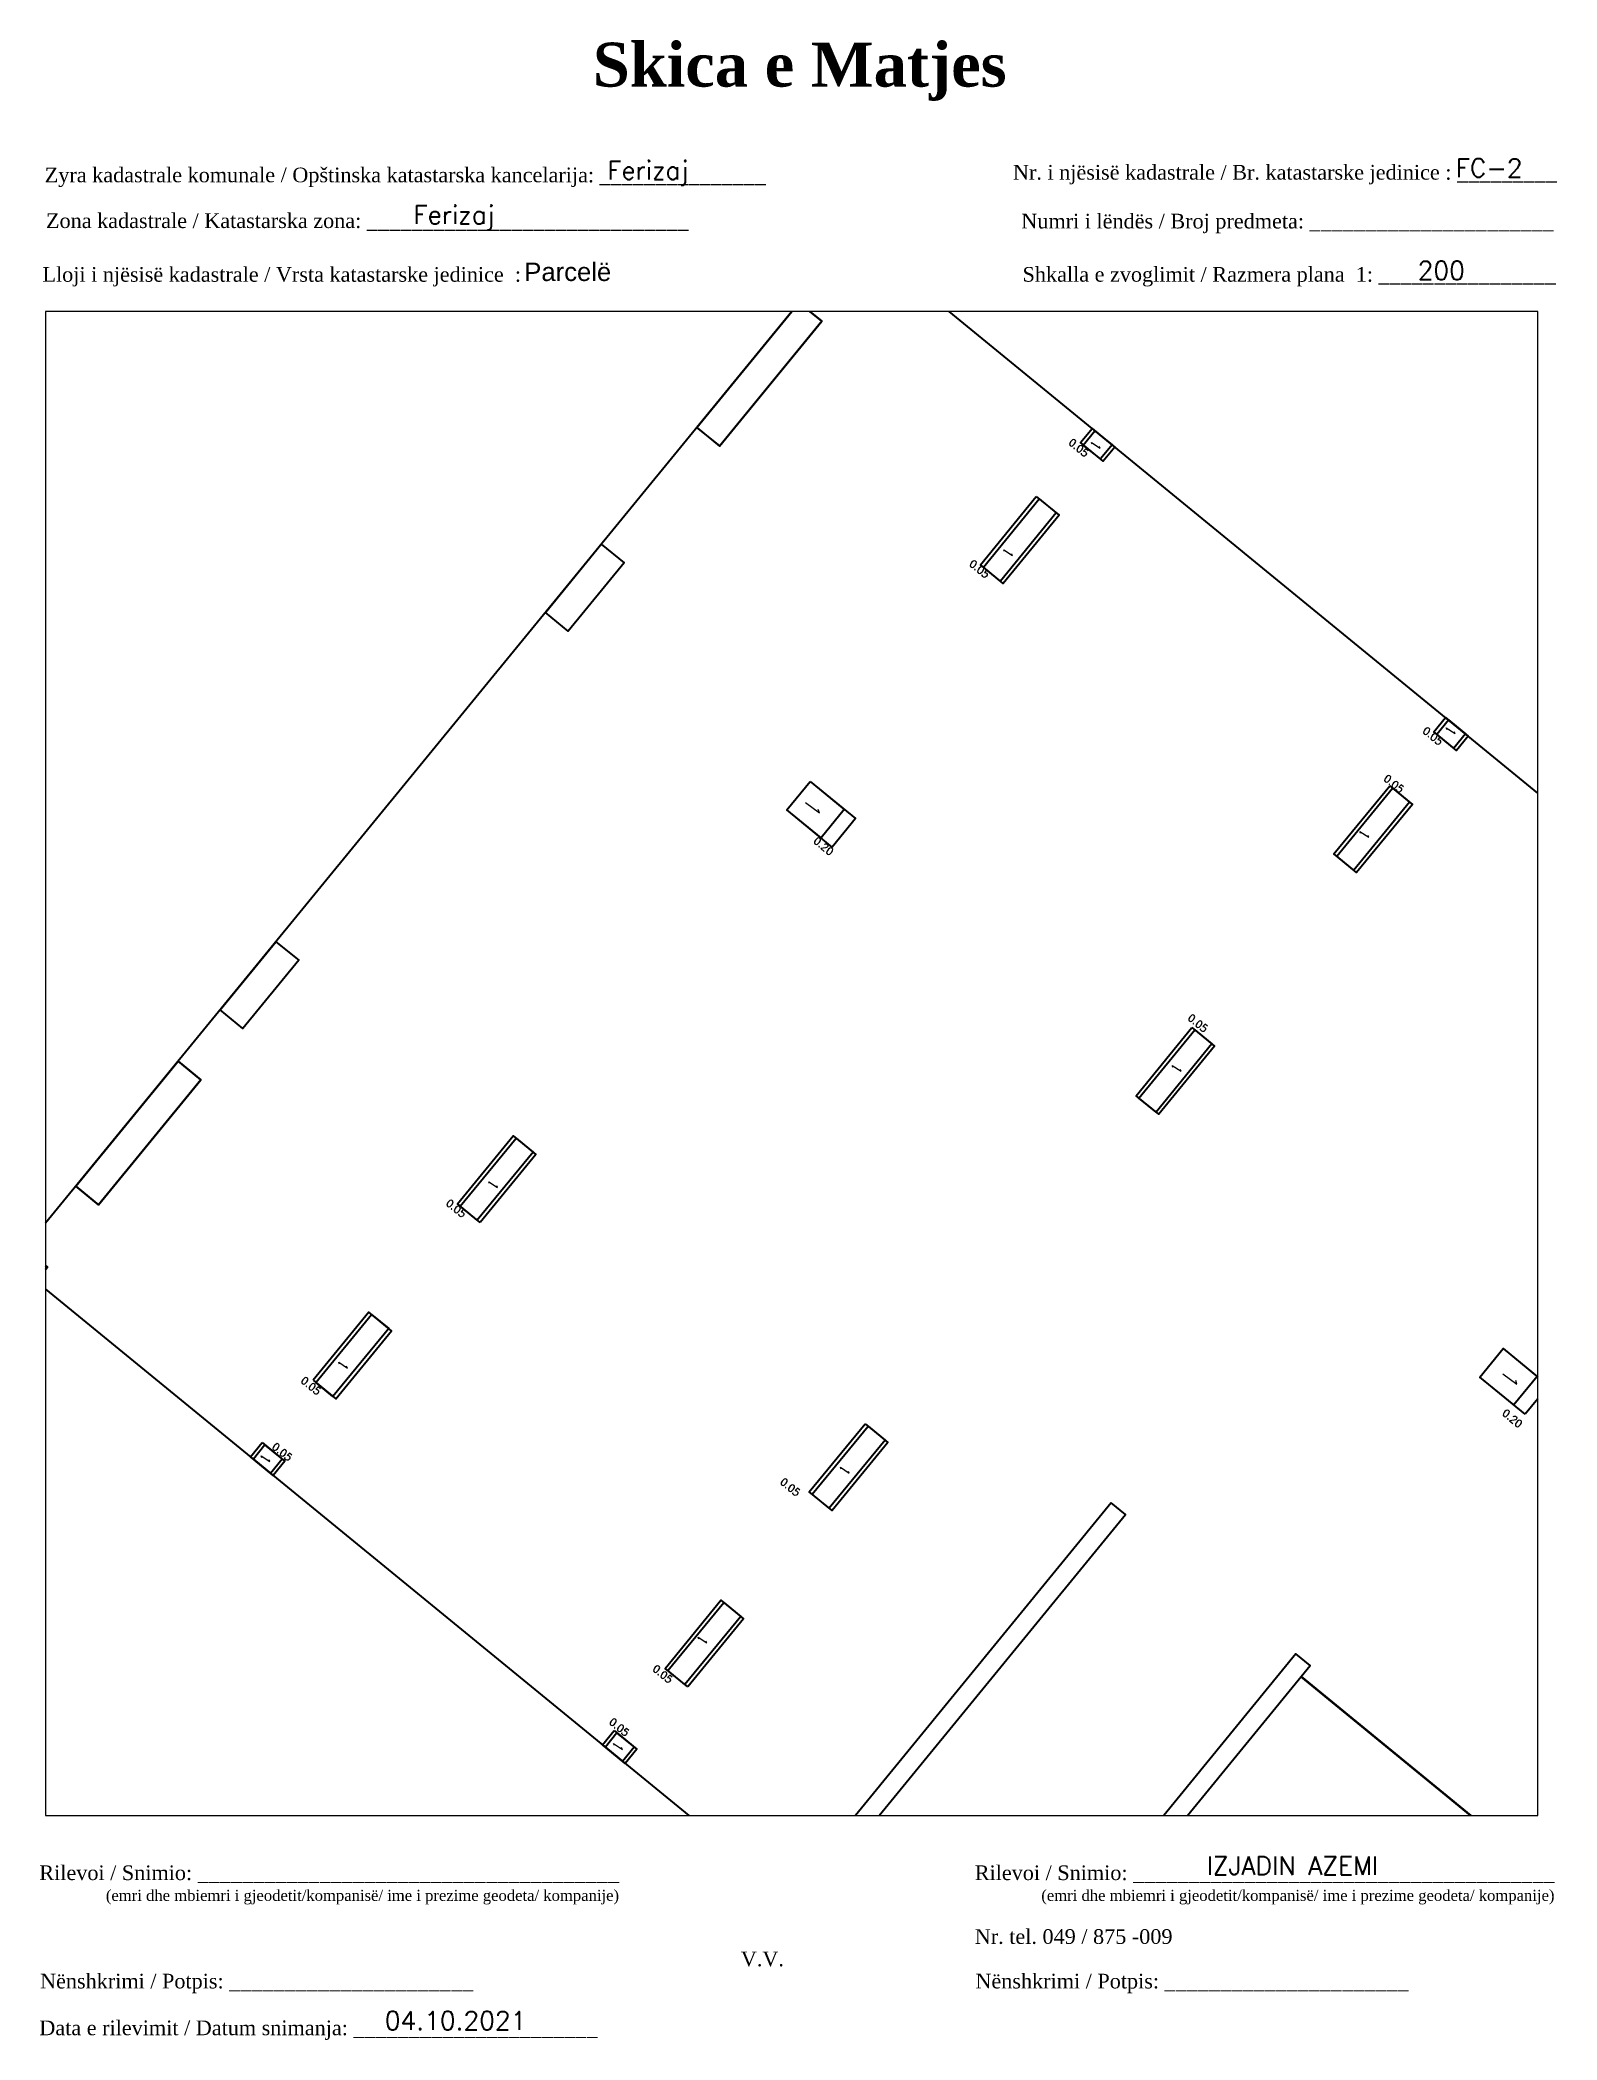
# Paper-space layout 'Skica e Matjes' of a CAD drawing. Header units: metres, sheet in millimetres. Extents: x 1 to 208, y 4 to 276.
# The model-space entities are those that its viewports show. They can reach past a viewport. Long polylines and large blocks are cut down to what shows.
import ezdxf

# ---------------------------------------------------------------- set-up
doc = ezdxf.new("R2010")
doc.units = ezdxf.units.M
doc.layers.add('2D Drafting - General_Pen_No__8', color=7, linetype='Continuous', lineweight=35, true_color=0xa80f02)
doc.layers.add('A - Shtyllat polyline_Pen_No__8', color=7, linetype='Continuous', lineweight=35, true_color=0xa80f02)
doc.layers.add('A - Pllaka themelit polyline_Pen_No__38', color=30, linetype='Continuous', lineweight=35)
doc.layers.add('Korniza_txt', color=250, linetype='Continuous')
doc.styles.get("Standard").update_dxf_attribs({"font": 'simplex.shx'})
doc.dimstyles.get("Standard").update_dxf_attribs({"dimtxt": 1, "dimasz": 0.18, "dimexe": 0.18, "dimexo": 0.0625, "dimgap": 0.09, "dimtad": 0, "dimzin": 0, "dimdsep": 46, "dimtxsty": 'Standard', "dimcen": 0.09, "dimse1": 1, "dimse2": 1, "dimsd1": 1, "dimsd2": 1, "dimadec": 0, "dimazin": 0, "dimtfac": 1, "dimtofl": 0, "dimtmove": 0, "dimatfit": 3, "dimfxl": 1, "dimtolj": 1, "dimtzin": 0, "dimarcsym": 0})

# ---------------------------------------------------------------- blocks, each defined once
blk = doc.blocks.new('betimi')
at = {"layer": 'A - Shtyllat polyline_Pen_No__8', "color": 14, "linetype": 'Continuous', "lineweight": 35, "true_color": 0xa80f02}
for points in [[(7512588.972, 4691743.619), (7512589.282, 4691743.366), (7512590.675, 4691745.068), (7512590.366, 4691745.322)], [(7512594.357, 4691743.606), (7512594.666, 4691743.353), (7512594.508, 4691743.16), (7512594.198, 4691743.413)], [(7512593.597, 4691742.678), (7512593.906, 4691742.424), (7512593.146, 4691741.496), (7512592.837, 4691741.749)], [(7512587.221, 4691740.847), (7512586.911, 4691741.1), (7512587.671, 4691742.029), (7512587.981, 4691741.776)], [(7512599.17, 4691739.667), (7512599.48, 4691739.414), (7512599.322, 4691739.221), (7512599.012, 4691739.474)], [(7512590.517, 4691738.796), (7512591.134, 4691738.291), (7512590.817, 4691737.904), (7512590.2, 4691738.409)], [(7512598.41, 4691738.739), (7512598.72, 4691738.485), (7512597.96, 4691737.557), (7512597.651, 4691737.81)], [(7512582.791, 4691735.433), (7512582.481, 4691735.687), (7512583.241, 4691736.615), (7512583.551, 4691736.362)], [(7512595.716, 4691735.446), (7512596.025, 4691735.192), (7512595.265, 4691734.264), (7512594.956, 4691734.517)], [(7512580.515, 4691733.284), (7512580.824, 4691733.03), (7512582.218, 4691734.733), (7512581.908, 4691734.986)], [(7512586.022, 4691732.789), (7512585.712, 4691733.043), (7512586.472, 4691733.971), (7512586.782, 4691733.718)], [(7512579.821, 4691732.436), (7512580.131, 4691732.183), (7512579.973, 4691731.989), (7512579.663, 4691732.243)], [(7512583.746, 4691730.64), (7512584.055, 4691730.386), (7512584.815, 4691731.315), (7512584.506, 4691731.568)], [(7512600.257, 4691730.179), (7512599.638, 4691730.685), (7512599.955, 4691731.072), (7512600.574, 4691730.566)], [(7512591.265, 4691730.049), (7512591.576, 4691729.795), (7512590.816, 4691728.866), (7512590.505, 4691729.12)], [(7512583.052, 4691729.792), (7512583.362, 4691729.539), (7512583.204, 4691729.345), (7512582.894, 4691729.599)], [(7512594.618, 4691728.972), (7512590.635, 4691724.104), (7512593.343, 4691721.888), (7512595.272, 4691724.244), (7512598.096, 4691721.933), (7512600.155, 4691724.448), (7512599.961, 4691724.606), (7512598.061, 4691722.285), (7512595.43, 4691724.438), (7512597.327, 4691726.756), (7512597.133, 4691726.914), (7512593.308, 4691722.24), (7512590.986, 4691724.14), (7512594.811, 4691728.814)], [(7512588.85, 4691726.463), (7512588.54, 4691726.716), (7512589.3, 4691727.645), (7512589.61, 4691727.392)], [(7512587.847, 4691725.869), (7512588.156, 4691725.616), (7512587.998, 4691725.422), (7512587.688, 4691725.675)]]:
    blk.add_lwpolyline(points, close=True, dxfattribs=at)
blk.add_lwpolyline([(7512597.2, 4691726.601), (7512599.831, 4691724.448)], dxfattribs=at)
blk = doc.blocks.new('*D89')
at = {"layer": 'Defpoints', "color": 0, "transparency": 16777216}
for p in [(7512600.102, 4691730.306), (7512600.158, 4691730.058), (7512600.257, 4691730.179)]:
    blk.add_point(p, dxfattribs=at)
at = {"color": 0, "transparency": 16777216, "insert": (7512600.081, 4691730.121), "char_height": 0.1, "attachment_point": 5, "rotation": 320.7046}
blk.add_mtext('\\A1;0.20', dxfattribs=at)
blk = doc.blocks.new('*D90')
at = {"layer": 'Defpoints', "color": 0, "transparency": 16777216}
for p in [(7512587.847, 4691725.869), (7512587.897, 4691725.93), (7512587.885, 4691725.837)]:
    blk.add_point(p, dxfattribs=at)
at = {"color": 0, "transparency": 16777216, "insert": (7512587.916, 4691725.914), "char_height": 0.1, "attachment_point": 5, "rotation": 320.7059}
blk.add_mtext('\\A1;0.05', dxfattribs=at)
blk = doc.blocks.new('*D91')
at = {"layer": 'Defpoints', "color": 0, "transparency": 16777216}
for p in [(7512588.54, 4691726.716), (7512588.579, 4691726.685), (7512588.489, 4691726.654)]:
    blk.add_point(p, dxfattribs=at)
at = {"color": 0, "transparency": 16777216, "insert": (7512588.508, 4691726.638), "char_height": 0.1, "attachment_point": 5, "rotation": 320.711}
blk.add_mtext('\\A1;0.05', dxfattribs=at)
blk = doc.blocks.new('*D92')
at = {"layer": 'Defpoints', "color": 0, "transparency": 16777216}
for p in [(7512590.505, 4691729.12), (7512590.473, 4691728.999), (7512590.545, 4691729.088)]:
    blk.add_point(p, dxfattribs=at)
at = {"color": 0, "transparency": 16777216, "insert": (7512590.245, 4691729.185), "char_height": 0.1, "attachment_point": 5, "rotation": 320.7059}
blk.add_mtext('\\A1;0.05', dxfattribs=at)
blk = doc.blocks.new('*D93')
at = {"layer": 'Defpoints', "color": 0, "transparency": 16777216}
for p in [(7512583.053, 4691729.792), (7512583.091, 4691729.761), (7512583.137, 4691729.817)]:
    blk.add_point(p, dxfattribs=at)
at = {"color": 0, "transparency": 16777216, "insert": (7512583.325, 4691729.664), "char_height": 0.1, "attachment_point": 5, "rotation": 320.7059}
blk.add_mtext('\\A1;0.05', dxfattribs=at)
blk = doc.blocks.new('*D94')
at = {"layer": 'Defpoints', "color": 0, "transparency": 16777216}
for p in [(7512583.737, 4691730.549), (7512583.746, 4691730.639), (7512583.784, 4691730.608)]:
    blk.add_point(p, dxfattribs=at)
at = {"color": 0, "transparency": 16777216, "insert": (7512583.717, 4691730.565), "char_height": 0.1, "attachment_point": 5, "rotation": 320.711}
blk.add_mtext('\\A1;0.05', dxfattribs=at)
blk = doc.blocks.new('*D95')
at = {"layer": 'Defpoints', "color": 0, "transparency": 16777216}
for p in [(7512585.712, 4691733.042), (7512585.714, 4691732.965), (7512585.751, 4691733.011)]:
    blk.add_point(p, dxfattribs=at)
at = {"color": 0, "transparency": 16777216, "insert": (7512585.694, 4691732.981), "char_height": 0.1, "attachment_point": 5, "rotation": 320.7109}
blk.add_mtext('\\A1;0.05', dxfattribs=at)
blk = doc.blocks.new('*D96')
at = {"layer": 'Defpoints', "color": 0, "transparency": 16777216}
for p in [(7512590.665, 4691738.029), (7512590.777, 4691737.854), (7512590.817, 4691737.904)]:
    blk.add_point(p, dxfattribs=at)
at = {"color": 0, "transparency": 16777216, "insert": (7512590.7, 4691737.917), "char_height": 0.1, "attachment_point": 5, "rotation": 320.7046}
blk.add_mtext('\\A1;0.20', dxfattribs=at)
blk = doc.blocks.new('*D97')
at = {"layer": 'Defpoints', "color": 0, "transparency": 16777216}
for p in [(7512592.837, 4691741.749), (7512592.841, 4691741.675), (7512592.876, 4691741.717)]:
    blk.add_point(p, dxfattribs=at)
at = {"color": 0, "transparency": 16777216, "insert": (7512592.822, 4691741.691), "char_height": 0.1, "attachment_point": 5, "rotation": 320.7059}
blk.add_mtext('\\A1;0.05', dxfattribs=at)
blk = doc.blocks.new('*D98')
at = {"layer": 'Defpoints', "color": 0, "transparency": 16777216}
for p in [(7512594.193, 4691743.327), (7512594.199, 4691743.413), (7512594.237, 4691743.381)]:
    blk.add_point(p, dxfattribs=at)
at = {"color": 0, "transparency": 16777216, "insert": (7512594.174, 4691743.343), "char_height": 0.1, "attachment_point": 5, "rotation": 320.7059}
blk.add_mtext('\\A1;0.05', dxfattribs=at)
blk = doc.blocks.new('*D99')
at = {"layer": 'Defpoints', "color": 0, "transparency": 16777216}
for p in [(7512599.012, 4691739.474), (7512599.016, 4691739.4), (7512599.051, 4691739.442)]:
    blk.add_point(p, dxfattribs=at)
at = {"color": 0, "transparency": 16777216, "insert": (7512598.997, 4691739.416), "char_height": 0.1, "attachment_point": 5, "rotation": 320.7059}
blk.add_mtext('\\A1;0.05', dxfattribs=at)
blk = doc.blocks.new('*D100')
at = {"layer": 'Defpoints', "color": 0, "transparency": 16777216}
for p in [(7512598.411, 4691738.738), (7512598.449, 4691738.707), (7512598.485, 4691738.751)]:
    blk.add_point(p, dxfattribs=at)
at = {"color": 0, "transparency": 16777216, "insert": (7512598.466, 4691738.767), "char_height": 0.1, "attachment_point": 5, "rotation": 320.711}
blk.add_mtext('\\A1;0.05', dxfattribs=at)
blk = doc.blocks.new('*D101')
at = {"layer": 'Defpoints', "color": 0, "transparency": 16777216}
for p in [(7512595.716, 4691735.445), (7512595.754, 4691735.414), (7512595.816, 4691735.489)]:
    blk.add_point(p, dxfattribs=at)
at = {"color": 0, "transparency": 16777216, "insert": (7512595.797, 4691735.505), "char_height": 0.1, "attachment_point": 5, "rotation": 320.7059}
blk.add_mtext('\\A1;0.05', dxfattribs=at)

msp = doc.modelspace()

# ---------------------------------------------------------------- linework, layer by layer
at = {"flags": 128}
for points in [[(7512594.357, 4691743.392), (7512594.347, 4691743.417), (7512594.466, 4691743.337), (7512594.454, 4691743.361)], [(7512593.163, 4691741.929), (7512593.153, 4691741.954), (7512593.272, 4691741.875), (7512593.26, 4691741.898)], [(7512599.191, 4691739.503), (7512599.181, 4691739.528), (7512599.3, 4691739.449), (7512599.289, 4691739.472)], [(7512590.451, 4691738.51), (7512590.643, 4691738.37), (7512590.627, 4691738.417)], [(7512598.015, 4691738.094), (7512598.005, 4691738.118), (7512598.124, 4691738.039), (7512598.112, 4691738.062)], [(7512595.459, 4691734.905), (7512595.449, 4691734.93), (7512595.568, 4691734.851), (7512595.557, 4691734.874)], [(7512586.15, 4691733.321), (7512586.14, 4691733.345), (7512586.259, 4691733.266), (7512586.248, 4691733.289)], [(7512584.105, 4691730.862), (7512584.095, 4691730.887), (7512584.214, 4691730.807), (7512584.202, 4691730.831)], [(7512599.95, 4691730.728), (7512600.141, 4691730.588), (7512600.126, 4691730.636)], [(7512583.049, 4691729.586), (7512583.04, 4691729.611), (7512583.159, 4691729.532), (7512583.147, 4691729.555)], [(7512590.939, 4691729.43), (7512590.929, 4691729.455), (7512591.049, 4691729.376), (7512591.037, 4691729.399)], [(7512588.999, 4691727.116), (7512588.989, 4691727.141), (7512589.108, 4691727.062), (7512589.096, 4691727.085)], [(7512587.85, 4691725.667), (7512587.84, 4691725.692), (7512587.959, 4691725.612), (7512587.947, 4691725.636)]]:
    msp.add_lwpolyline(points, dxfattribs=at)
at = {"layer": '2D Drafting - General_Pen_No__8', "color": 3, "linetype": 'Continuous', "lineweight": 35, "flags": 128}
for points in [[(7512590.366, 4691745.322), (7512590.675, 4691745.068), (7512589.284, 4691743.368), (7512588.974, 4691743.621)], [(7512594.469, 4691743.191), (7512594.237, 4691743.381), (7512594.395, 4691743.575), (7512594.628, 4691743.385)], [(7512593.636, 4691742.646), (7512593.868, 4691742.456), (7512593.108, 4691741.527), (7512592.876, 4691741.717)], [(7512587.671, 4691742.029), (7512587.981, 4691741.776), (7512587.221, 4691740.847), (7512586.911, 4691741.1)], [(7512599.283, 4691739.252), (7512599.051, 4691739.442), (7512599.209, 4691739.636), (7512599.441, 4691739.446)], [(7512590.517, 4691738.796), (7512590.981, 4691738.416), (7512590.665, 4691738.029), (7512590.2, 4691738.409)], [(7512598.449, 4691738.707), (7512598.681, 4691738.517), (7512597.921, 4691737.588), (7512597.689, 4691737.778)], [(7512583.241, 4691736.615), (7512583.551, 4691736.362), (7512582.791, 4691735.433), (7512582.481, 4691735.687)], [(7512595.754, 4691735.414), (7512595.987, 4691735.224), (7512595.227, 4691734.295), (7512594.995, 4691734.485)], [(7512581.908, 4691734.986), (7512582.218, 4691734.733), (7512580.824, 4691733.03), (7512580.515, 4691733.284)], [(7512586.511, 4691733.939), (7512586.743, 4691733.75), (7512585.983, 4691732.821), (7512585.751, 4691733.011)], [(7512579.663, 4691732.243), (7512579.973, 4691731.989), (7512580.131, 4691732.183), (7512579.821, 4691732.436)], [(7512584.544, 4691731.537), (7512584.777, 4691731.347), (7512584.017, 4691730.418), (7512583.784, 4691730.608)], [(7512599.955, 4691731.072), (7512600.419, 4691730.692), (7512600.102, 4691730.306), (7512599.638, 4691730.685)], [(7512591.305, 4691730.016), (7512591.537, 4691729.826), (7512590.777, 4691728.898), (7512590.545, 4691729.088)], [(7512582.933, 4691729.567), (7512583.165, 4691729.377), (7512583.323, 4691729.571), (7512583.091, 4691729.761)], [(7512594.618, 4691728.972), (7512590.635, 4691724.104), (7512593.343, 4691721.888), (7512595.272, 4691724.244), (7512598.096, 4691721.933), (7512600.155, 4691724.448), (7512599.961, 4691724.606), (7512598.061, 4691722.285), (7512595.43, 4691724.438), (7512597.327, 4691726.756), (7512597.133, 4691726.914), (7512593.308, 4691722.24), (7512590.986, 4691724.14), (7512594.811, 4691728.814)], [(7512589.339, 4691727.613), (7512589.571, 4691727.423), (7512588.811, 4691726.495), (7512588.579, 4691726.685)], [(7512587.727, 4691725.644), (7512587.959, 4691725.454), (7512588.118, 4691725.647), (7512587.885, 4691725.837)]]:
    msp.add_lwpolyline(points, close=True, dxfattribs=at)
msp.add_lwpolyline([(7512597.203, 4691726.605), (7512599.834, 4691724.452)], dxfattribs=at)
at = {"layer": 'A - Pllaka themelit polyline_Pen_No__38', "color": 30, "linetype": 'Continuous', "lineweight": 35}
msp.add_lwpolyline([(7512579.663, 4691732.243), (7512590.576, 4691723.313), (7512587.169, 4691719.15), (7512602.88, 4691706.294), (7512610.277, 4691715.333), (7512608.884, 4691716.473), (7512616.356, 4691725.604), (7512591.126, 4691746.25)], close=True, dxfattribs=at)
msp.add_lwpolyline([(7512579.663, 4691732.243), (7512590.576, 4691723.313), (7512587.169, 4691719.15), (7512602.88, 4691706.294), (7512610.277, 4691715.333), (7512608.884, 4691716.473), (7512616.356, 4691725.604), (7512591.126, 4691746.25)], close=True, dxfattribs=at)

# ---------------------------------------------------------------- block references
at = {"color": 3}
msp.add_blockref('betimi', (0, 0), dxfattribs=at)

# ---------------------------------------------------------------- dimensions: what is measured, and where the dimension line sits
for base, p1, p2, angle, picture, middle in [((7512594.193, 4691743.327), (7512594.199, 4691743.413), (7512594.237, 4691743.381), 320.7059, '*D98', (7512594.174, 4691743.343)), ((7512592.841, 4691741.675), (7512592.837, 4691741.749), (7512592.876, 4691741.717), 320.7059, '*D97', (7512592.822, 4691741.691)), ((7512599.016, 4691739.4), (7512599.012, 4691739.474), (7512599.051, 4691739.442), 320.7059, '*D99', (7512598.997, 4691739.416)), ((7512598.485, 4691738.751), (7512598.411, 4691738.738), (7512598.449, 4691738.707), 320.711, '*D100', (7512598.466, 4691738.767)), ((7512590.777, 4691737.854), (7512590.665, 4691738.029), (7512590.817, 4691737.904), 320.7046, '*D96', (7512590.7, 4691737.917)), ((7512595.816, 4691735.489), (7512595.716, 4691735.445), (7512595.754, 4691735.414), 320.7059, '*D101', (7512595.797, 4691735.505)), ((7512585.714, 4691732.965), (7512585.712, 4691733.042), (7512585.751, 4691733.011), 320.7109, '*D95', (7512585.694, 4691732.981)), ((7512583.737, 4691730.549), (7512583.746, 4691730.639), (7512583.784, 4691730.608), 320.711, '*D94', (7512583.717, 4691730.565)), ((7512600.158, 4691730.058), (7512600.102, 4691730.306), (7512600.257, 4691730.179), 320.7046, '*D89', (7512600.081, 4691730.121)), ((7512583.137, 4691729.817), (7512583.053, 4691729.792), (7512583.091, 4691729.761), 320.7059, '*D93', (7512583.325, 4691729.664)), ((7512588.489, 4691726.654), (7512588.579, 4691726.685), (7512588.54, 4691726.716), 140.711, '*D91', (7512588.508, 4691726.638)), ((7512587.897, 4691725.93), (7512587.885, 4691725.837), (7512587.847, 4691725.869), 140.7059, '*D90', (7512587.916, 4691725.914))]:
    dim = msp.add_linear_dim(base=base, p1=p1, p2=p2, angle=angle, dimstyle='Standard', override={"dimscale": 0.2, "dimtxt": 0.5})
    dim.commit()
    dim.dimension.update_dxf_attribs({"geometry": picture, "text_midpoint": middle, "dimtype": 161})
dim = msp.add_aligned_dim(p1=(7512590.505, 4691729.12), p2=(7512590.545, 4691729.088), distance=-0.115, dimstyle='Standard', override={"dimscale": 0.2, "dimtxt": 0.5})
dim.commit()
dim.dimension.update_dxf_attribs({"geometry": '*D92', "text_midpoint": (7512590.245, 4691729.185)})

psp = doc.layouts.new('Skica e Matjes')

# ---------------------------------------------------------------- texts
at = {"layer": 'Korniza_txt'}
for s, insert, char_height, width, attachment_point in [('\\pi98.847;{\\fBook Antiqua|b1|i0|c0|p18;\\H1.333x;Skica e Matjes}', (55.31, 267.66), 4.5, 191.8237, 8), ('Ferizaj', (78.51, 259.47), 2.5, 29.4868, 1), ('{\\fTimes New Roman|b0|i0|c0|p18;Nr. i njësisë kadastrale / Br. katastarske jedinice : _________}', (133.78, 258.94), 2, 98.5379, 1), ('FC-2', (194.08, 259.78), 2.5, 29.4868, 1), ('{\\fTimes New Roman|b0|i0|c0|p18; Zyra kadastrale komunale / Opštinska katastarska kancelarija: _______________}', (1.15, 258.58), 2, 114.6874, 1), ('Ferizaj', (52.12, 253.41), 2.5, 38.4326, 1), ('{\\fTimes New Roman|b0|i0|c0|p18; Zona kadastrale / Katastarska zona: _____________________________}', (1.32, 252.35), 2, 87.8278, 1), ('{\\fTimes New Roman|b0|i0|c0|p18; Numri i lëndës / Broj predmeta: ______________________}', (134.16, 252.29), 2, 83.344, 1), ('{\\fArial|b0|i0|c0|p34;Parcelë}', (67.22, 245.63), 2.5, 29.4868, 1), ('200', (188.9, 245.82), 2.5, 29.4868, 1), ('{\\fTimes New Roman|b0|i0|c0|p18; Lloji i njësisë kadastrale / Vrsta katastarske jedinice  : }', (0.84, 245.03), 2, 108.0893, 1), ('{\\fTimes New Roman|b0|i0|c0|p18; Shkalla e zvoglimit / Razmera plana  1: ________________}', (134.33, 245.04), 2, 98.5379, 1), ('{\\fTimes New Roman|b0|i0|c0|p18; Rilevoi / Snimio: ______________________________________\\P             \\H0.75x;(emri dhe mbiemri i gjeodetit/kompanisë/ ime i prezime geodeta/ kompanije)}', (0.41, 27.3), 2, 87.3883, 1), ('{\\fTimes New Roman|b0|i0|c0|p18; Rilevoi / Snimio: ______________________________________\\P             \\H0.75x;(emri dhe mbiemri i gjeodetit/kompanisë/ ime i prezime geodeta/ kompanije)}', (127.82, 27.3), 2, 87.3883, 1), ('IZJADIN AZEMI', (160.16, 28.51), 2.5, 41.9482, 1), ('{\\fTimes New Roman|b0|i0|c0|p18; Nr. tel. 049 / 875 -009                        }', (127.82, 18.61), 2, 83.344, 1), ('{\\fTimes New Roman|b0|i0|c0|p18;V.V.                                 }', (96.71, 15.56), 2, 9.4297, 1), ('{\\fTimes New Roman|b0|i0|c0|p18; Nënshkrimi / Potpis: ______________________\\P                                 }', (0.51, 12.54), 2, 83.344, 1), ('{\\fTimes New Roman|b0|i0|c0|p18; Nënshkrimi / Potpis: ______________________\\P                                 }', (127.91, 12.54), 2, 83.344, 1), ('{\\fTimes New Roman|b0|i0|c0|p18; Data e rilevimit / Datum snimanja: ______________________\\P                                 }', (0.41, 6.17), 2, 83.344, 1), ('04.10.2021', (48.22, 7.41), 2.5, 29.4868, 1)]:
    psp.add_mtext(s, dxfattribs=dict(at, insert=insert, char_height=char_height, width=width, attachment_point=attachment_point))

# ---------------------------------------------------------------- viewports
at = {"layer": '0', "view_target_point": (370776.427, 310629.57)}
psp.add_viewport(center=(103.65, 136.55), size=(203.27, 204.865), view_center_point=(7141813.839, 4381105.387), view_height=20.4865, dxfattribs=at)

doc.saveas('drawing.dxf')
